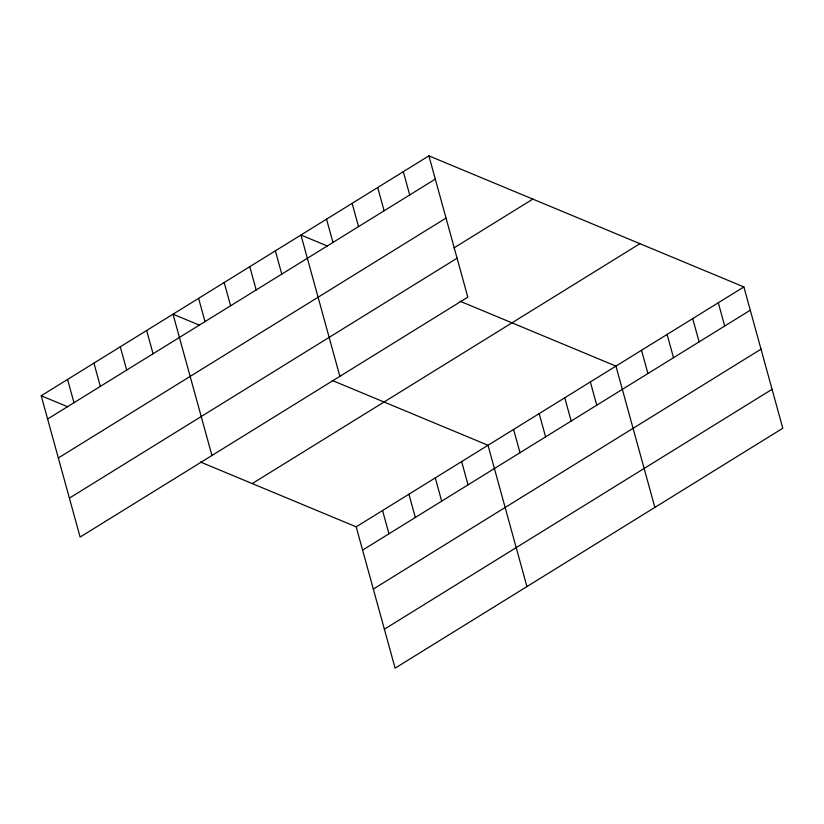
<?xml version="1.0" encoding="UTF-8"?>
<svg xmlns="http://www.w3.org/2000/svg" width="824" height="824" viewBox="0 0 824 824"><rect width="100%" height="100%" fill="white"/><g stroke="black" fill="none" stroke-linecap="round" stroke-linejoin="round"><path stroke-width="1.24" d="M428.882 155.849L467.816 297.165L80.124 537.063L41.2 395.747L428.882 155.849L743.876 286.937L782.8 428.253L395.118 668.151L356.184 526.835L200.387 461.996M47.607 419.014L435.299 179.117M58.339 457.969L446.031 218.072M453.942 247.931L532.829 199.109M69.391 498.108L457.083 258.211M252.237 483.575L639.929 243.677M356.184 526.835L743.876 286.937M362.601 550.102L750.283 310.205M373.324 589.057L761.016 349.16M384.386 629.196L772.067 389.299M327.509 246.067L300.945 235.015L339.879 376.331M460.132 301.265L615.94 366.103L654.864 507.419M199.573 325.233L173.009 314.181L211.943 455.497M332.196 380.431L488.004 445.269L526.927 586.585M41.2 395.747L67.764 406.798M718.291 302.769L724.698 326.036M692.696 318.6L699.113 341.867M667.11 334.431L673.517 357.709M641.525 350.272L647.932 373.54M590.355 381.934L596.761 405.202M564.759 397.765L571.176 421.033M539.174 413.597L545.581 436.864M513.589 429.438L519.995 452.706M403.297 171.68L409.713 194.948M461.636 461.584L468.042 484.852M377.711 187.512L384.118 210.779M435.278 477.889L441.685 501.157M352.126 203.353L358.533 226.621M408.91 494.204L415.327 517.472M326.541 219.184L332.947 242.452M382.552 510.519L388.959 533.787M275.36 250.846L281.777 274.114M249.775 266.677L256.182 289.945M224.19 282.519L230.596 305.786M198.605 298.35L205.011 321.618M146.651 330.496L153.058 353.764M120.283 346.811L126.7 370.079M93.926 363.116L100.332 386.384M67.558 379.431L73.975 402.699"/></g></svg>
